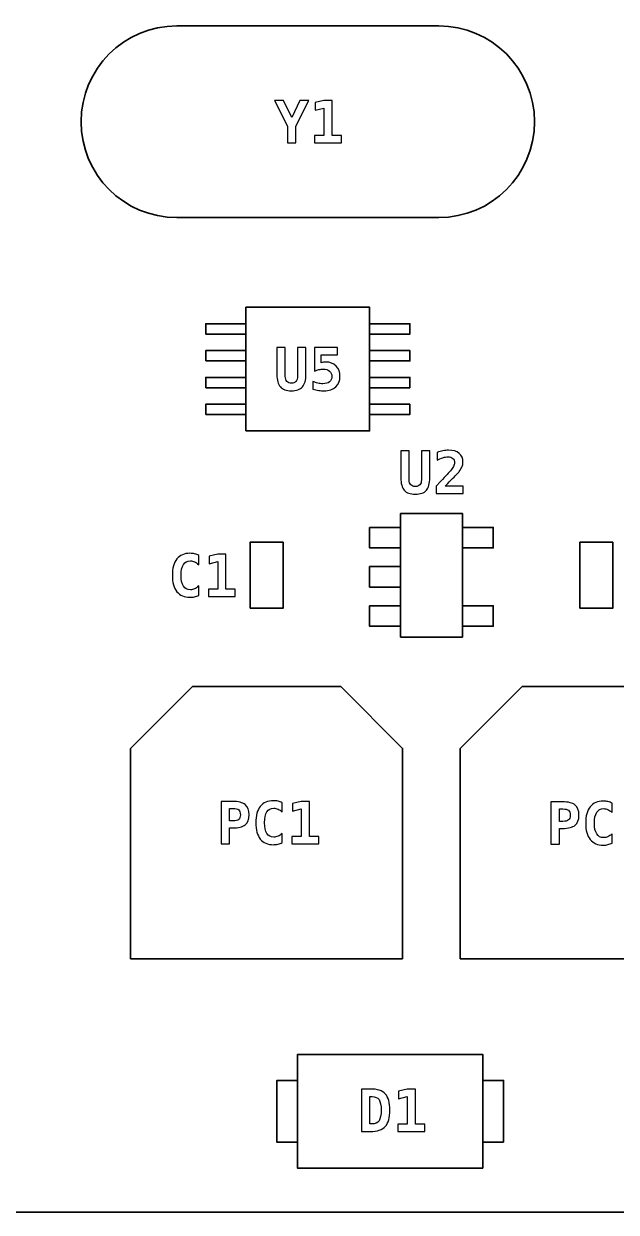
# Model space of a CAD drawing. Header units: centimetres. Extents: x -14.31 to -6.69, y -17.55 to -12.15.
# Drawn here: x -12.397 to -10.959, y -17.546 to -14.664 of the extents above; entities that cross this region are included whole.
import ezdxf

# ---------------------------------------------------------------- set-up
doc = ezdxf.new("R2010")
doc.units = ezdxf.units.CM
doc.header["$MEASUREMENT"] = 0
doc.layers.add('Layer 1', color=7, linetype='Continuous')

msp = doc.modelspace()

# ---------------------------------------------------------------- linework, layer by layer
at = {"layer": 'Layer 1', "color": 7, "lineweight": 35}
for points, knots in [([(-13.60478, -12.19155), (-13.60478, -12.19155), (-13.60478, -17.54618), (-13.60478, -17.54618), (-13.60478, -17.54618), (-13.60478, -17.54618), (-7.00326, -17.54618), (-7.00326, -17.54618), (-7.00326, -17.54618), (-7.00326, -17.54618), (-6.91925, -17.25396), (-6.91925, -17.25396), (-6.91925, -17.25396), (-6.91925, -17.25396), (-6.69233, -17.01606), (-6.69233, -17.01606), (-6.69233, -17.01606), (-6.69233, -17.01606), (-6.69233, -13.6785), (-6.69233, -13.6785), (-6.69233, -13.6785), (-6.69233, -13.6785), (-6.91782, -13.42932), (-6.91782, -13.42932), (-6.91782, -13.42932), (-6.91782, -13.42932), (-6.91782, -12.15382), (-6.91782, -12.15382), (-6.91782, -12.15382), (-6.91782, -12.15382), (-13.60478, -12.19155), (-13.60478, -12.19155)], [0, 0, 0, 0, 0.125, 0.125, 0.125, 0.125, 0.25, 0.25, 0.25, 0.25, 0.375, 0.375, 0.375, 0.375, 0.5, 0.5, 0.5, 0.5, 0.625, 0.625, 0.625, 0.625, 0.75, 0.75, 0.75, 0.75, 0.875, 0.875, 0.875, 0.875, 1, 1, 1, 1]), ([(-12.02517, -15.13394), (-12.15356, -15.13394), (-12.25767, -15.02983), (-12.25767, -14.90144), (-12.25767, -14.90144), (-12.25767, -14.77305), (-12.15356, -14.66894), (-12.02517, -14.66894), (-12.02517, -14.66894), (-12.02517, -14.66894), (-11.39017, -14.66894), (-11.39017, -14.66894), (-11.39017, -14.66894), (-11.26178, -14.66894), (-11.15767, -14.77305), (-11.15767, -14.90144), (-11.15767, -14.90144), (-11.15767, -15.02983), (-11.26178, -15.13394), (-11.39017, -15.13394), (-11.39017, -15.13394), (-11.39017, -15.13394), (-12.02517, -15.13394), (-12.02517, -15.13394)], [0, 0, 0, 0, 0.1666667, 0.1666667, 0.1666667, 0.1666667, 0.3333333, 0.3333333, 0.3333333, 0.3333333, 0.5, 0.5, 0.5, 0.5, 0.6666667, 0.6666667, 0.6666667, 0.6666667, 0.8333333, 0.8333333, 0.8333333, 0.8333333, 1, 1, 1, 1]), ([(-11.85767, -15.65144), (-11.85767, -15.65144), (-11.85767, -15.35144), (-11.85767, -15.35144), (-11.85767, -15.35144), (-11.85767, -15.35144), (-11.55767, -15.35144), (-11.55767, -15.35144), (-11.55767, -15.35144), (-11.55767, -15.35144), (-11.55767, -15.65144), (-11.55767, -15.65144), (-11.55767, -15.65144), (-11.55767, -15.65144), (-11.85767, -15.65144), (-11.85767, -15.65144)], [0, 0, 0, 0, 0.25, 0.25, 0.25, 0.25, 0.5, 0.5, 0.5, 0.5, 0.75, 0.75, 0.75, 0.75, 1, 1, 1, 1]), ([(-11.95517, -15.41644), (-11.95517, -15.41644), (-11.95517, -15.39144), (-11.95517, -15.39144), (-11.95517, -15.39144), (-11.95517, -15.39144), (-11.85767, -15.39144), (-11.85767, -15.39144), (-11.85767, -15.39144), (-11.85767, -15.39144), (-11.85767, -15.41644), (-11.85767, -15.41644), (-11.85767, -15.41644), (-11.85767, -15.41644), (-11.95517, -15.41644), (-11.95517, -15.41644)], [0, 0, 0, 0, 0.25, 0.25, 0.25, 0.25, 0.5, 0.5, 0.5, 0.5, 0.75, 0.75, 0.75, 0.75, 1, 1, 1, 1]), ([(-11.55762, -15.41644), (-11.55762, -15.41644), (-11.55762, -15.39144), (-11.55762, -15.39144), (-11.55762, -15.39144), (-11.55762, -15.39144), (-11.46012, -15.39144), (-11.46012, -15.39144), (-11.46012, -15.39144), (-11.46012, -15.39144), (-11.46012, -15.41644), (-11.46012, -15.41644), (-11.46012, -15.41644), (-11.46012, -15.41644), (-11.55762, -15.41644), (-11.55762, -15.41644)], [0, 0, 0, 0, 0.25, 0.25, 0.25, 0.25, 0.5, 0.5, 0.5, 0.5, 0.75, 0.75, 0.75, 0.75, 1, 1, 1, 1]), ([(-11.95517, -15.48144), (-11.95517, -15.48144), (-11.95517, -15.45644), (-11.95517, -15.45644), (-11.95517, -15.45644), (-11.95517, -15.45644), (-11.85767, -15.45644), (-11.85767, -15.45644), (-11.85767, -15.45644), (-11.85767, -15.45644), (-11.85767, -15.48144), (-11.85767, -15.48144), (-11.85767, -15.48144), (-11.85767, -15.48144), (-11.95517, -15.48144), (-11.95517, -15.48144)], [0, 0, 0, 0, 0.25, 0.25, 0.25, 0.25, 0.5, 0.5, 0.5, 0.5, 0.75, 0.75, 0.75, 0.75, 1, 1, 1, 1]), ([(-11.55762, -15.48144), (-11.55762, -15.48144), (-11.55762, -15.45644), (-11.55762, -15.45644), (-11.55762, -15.45644), (-11.55762, -15.45644), (-11.46012, -15.45644), (-11.46012, -15.45644), (-11.46012, -15.45644), (-11.46012, -15.45644), (-11.46012, -15.48144), (-11.46012, -15.48144), (-11.46012, -15.48144), (-11.46012, -15.48144), (-11.55762, -15.48144), (-11.55762, -15.48144)], [0, 0, 0, 0, 0.25, 0.25, 0.25, 0.25, 0.5, 0.5, 0.5, 0.5, 0.75, 0.75, 0.75, 0.75, 1, 1, 1, 1]), ([(-11.95517, -15.54644), (-11.95517, -15.54644), (-11.95517, -15.52144), (-11.95517, -15.52144), (-11.95517, -15.52144), (-11.95517, -15.52144), (-11.85767, -15.52144), (-11.85767, -15.52144), (-11.85767, -15.52144), (-11.85767, -15.52144), (-11.85767, -15.54644), (-11.85767, -15.54644), (-11.85767, -15.54644), (-11.85767, -15.54644), (-11.95517, -15.54644), (-11.95517, -15.54644)], [0, 0, 0, 0, 0.25, 0.25, 0.25, 0.25, 0.5, 0.5, 0.5, 0.5, 0.75, 0.75, 0.75, 0.75, 1, 1, 1, 1]), ([(-11.55762, -15.54644), (-11.55762, -15.54644), (-11.55762, -15.52144), (-11.55762, -15.52144), (-11.55762, -15.52144), (-11.55762, -15.52144), (-11.46012, -15.52144), (-11.46012, -15.52144), (-11.46012, -15.52144), (-11.46012, -15.52144), (-11.46012, -15.54644), (-11.46012, -15.54644), (-11.46012, -15.54644), (-11.46012, -15.54644), (-11.55762, -15.54644), (-11.55762, -15.54644)], [0, 0, 0, 0, 0.25, 0.25, 0.25, 0.25, 0.5, 0.5, 0.5, 0.5, 0.75, 0.75, 0.75, 0.75, 1, 1, 1, 1]), ([(-11.95517, -15.61144), (-11.95517, -15.61144), (-11.95517, -15.58644), (-11.95517, -15.58644), (-11.95517, -15.58644), (-11.95517, -15.58644), (-11.85767, -15.58644), (-11.85767, -15.58644), (-11.85767, -15.58644), (-11.85767, -15.58644), (-11.85767, -15.61144), (-11.85767, -15.61144), (-11.85767, -15.61144), (-11.85767, -15.61144), (-11.95517, -15.61144), (-11.95517, -15.61144)], [0, 0, 0, 0, 0.25, 0.25, 0.25, 0.25, 0.5, 0.5, 0.5, 0.5, 0.75, 0.75, 0.75, 0.75, 1, 1, 1, 1]), ([(-11.55762, -15.61144), (-11.55762, -15.61144), (-11.55762, -15.58644), (-11.55762, -15.58644), (-11.55762, -15.58644), (-11.55762, -15.58644), (-11.46012, -15.58644), (-11.46012, -15.58644), (-11.46012, -15.58644), (-11.46012, -15.58644), (-11.46012, -15.61144), (-11.46012, -15.61144), (-11.46012, -15.61144), (-11.46012, -15.61144), (-11.55762, -15.61144), (-11.55762, -15.61144)], [0, 0, 0, 0, 0.25, 0.25, 0.25, 0.25, 0.5, 0.5, 0.5, 0.5, 0.75, 0.75, 0.75, 0.75, 1, 1, 1, 1]), ([(-11.48268, -15.85143), (-11.48268, -15.85143), (-11.33268, -15.85143), (-11.33268, -15.85143), (-11.33268, -15.85143), (-11.33268, -15.85143), (-11.33268, -16.15143), (-11.33268, -16.15143), (-11.33268, -16.15143), (-11.33268, -16.15143), (-11.48268, -16.15143), (-11.48268, -16.15143), (-11.48268, -16.15143), (-11.48268, -16.15143), (-11.48268, -15.85143), (-11.48268, -15.85143)], [0, 0, 0, 0, 0.25, 0.25, 0.25, 0.25, 0.5, 0.5, 0.5, 0.5, 0.75, 0.75, 0.75, 0.75, 1, 1, 1, 1]), ([(-11.55768, -15.88518), (-11.55768, -15.88518), (-11.48268, -15.88518), (-11.48268, -15.88518), (-11.48268, -15.88518), (-11.48268, -15.88518), (-11.48268, -15.93518), (-11.48268, -15.93518), (-11.48268, -15.93518), (-11.48268, -15.93518), (-11.55768, -15.93518), (-11.55768, -15.93518), (-11.55768, -15.93518), (-11.55768, -15.93518), (-11.55768, -15.88518), (-11.55768, -15.88518)], [0, 0, 0, 0, 0.25, 0.25, 0.25, 0.25, 0.5, 0.5, 0.5, 0.5, 0.75, 0.75, 0.75, 0.75, 1, 1, 1, 1]), ([(-11.33267, -15.88518), (-11.33267, -15.88518), (-11.25767, -15.88518), (-11.25767, -15.88518), (-11.25767, -15.88518), (-11.25767, -15.88518), (-11.25767, -15.93518), (-11.25767, -15.93518), (-11.25767, -15.93518), (-11.25767, -15.93518), (-11.33267, -15.93518), (-11.33267, -15.93518), (-11.33267, -15.93518), (-11.33267, -15.93518), (-11.33267, -15.88518), (-11.33267, -15.88518)], [0, 0, 0, 0, 0.25, 0.25, 0.25, 0.25, 0.5, 0.5, 0.5, 0.5, 0.75, 0.75, 0.75, 0.75, 1, 1, 1, 1]), ([(-11.84767, -16.08148), (-11.84767, -16.08148), (-11.84767, -15.92148), (-11.84767, -15.92148), (-11.84767, -15.92148), (-11.84767, -15.92148), (-11.76767, -15.92148), (-11.76767, -15.92148), (-11.76767, -15.92148), (-11.76767, -15.92148), (-11.76767, -16.08148), (-11.76767, -16.08148), (-11.76767, -16.08148), (-11.76767, -16.08148), (-11.84767, -16.08148), (-11.84767, -16.08148)], [0, 0, 0, 0, 0.25, 0.25, 0.25, 0.25, 0.5, 0.5, 0.5, 0.5, 0.75, 0.75, 0.75, 0.75, 1, 1, 1, 1]), ([(-11.04767, -16.08148), (-11.04767, -16.08148), (-11.04767, -15.92148), (-11.04767, -15.92148), (-11.04767, -15.92148), (-11.04767, -15.92148), (-10.96767, -15.92148), (-10.96767, -15.92148), (-10.96767, -15.92148), (-10.96767, -15.92148), (-10.96767, -16.08148), (-10.96767, -16.08148), (-10.96767, -16.08148), (-10.96767, -16.08148), (-11.04767, -16.08148), (-11.04767, -16.08148)], [0, 0, 0, 0, 0.25, 0.25, 0.25, 0.25, 0.5, 0.5, 0.5, 0.5, 0.75, 0.75, 0.75, 0.75, 1, 1, 1, 1]), ([(-11.55768, -15.98018), (-11.55768, -15.98018), (-11.48268, -15.98018), (-11.48268, -15.98018), (-11.48268, -15.98018), (-11.48268, -15.98018), (-11.48268, -16.03018), (-11.48268, -16.03018), (-11.48268, -16.03018), (-11.48268, -16.03018), (-11.55768, -16.03018), (-11.55768, -16.03018), (-11.55768, -16.03018), (-11.55768, -16.03018), (-11.55768, -15.98018), (-11.55768, -15.98018)], [0, 0, 0, 0, 0.25, 0.25, 0.25, 0.25, 0.5, 0.5, 0.5, 0.5, 0.75, 0.75, 0.75, 0.75, 1, 1, 1, 1]), ([(-11.55768, -16.07518), (-11.55768, -16.07518), (-11.48268, -16.07518), (-11.48268, -16.07518), (-11.48268, -16.07518), (-11.48268, -16.07518), (-11.48268, -16.12518), (-11.48268, -16.12518), (-11.48268, -16.12518), (-11.48268, -16.12518), (-11.55768, -16.12518), (-11.55768, -16.12518), (-11.55768, -16.12518), (-11.55768, -16.12518), (-11.55768, -16.07518), (-11.55768, -16.07518)], [0, 0, 0, 0, 0.25, 0.25, 0.25, 0.25, 0.5, 0.5, 0.5, 0.5, 0.75, 0.75, 0.75, 0.75, 1, 1, 1, 1]), ([(-11.33267, -16.07518), (-11.33267, -16.07518), (-11.25767, -16.07518), (-11.25767, -16.07518), (-11.25767, -16.07518), (-11.25767, -16.07518), (-11.25767, -16.12518), (-11.25767, -16.12518), (-11.25767, -16.12518), (-11.25767, -16.12518), (-11.33267, -16.12518), (-11.33267, -16.12518), (-11.33267, -16.12518), (-11.33267, -16.12518), (-11.33267, -16.07518), (-11.33267, -16.07518)], [0, 0, 0, 0, 0.25, 0.25, 0.25, 0.25, 0.5, 0.5, 0.5, 0.5, 0.75, 0.75, 0.75, 0.75, 1, 1, 1, 1]), ([(-11.47767, -16.93144), (-11.47767, -16.93144), (-12.13767, -16.93144), (-12.13767, -16.93144), (-12.13767, -16.93144), (-12.13767, -16.93144), (-12.13768, -16.42144), (-12.13768, -16.42144), (-12.13768, -16.42144), (-12.13768, -16.42144), (-11.98767, -16.27144), (-11.98767, -16.27144), (-11.98767, -16.27144), (-11.98767, -16.27144), (-11.62767, -16.27144), (-11.62767, -16.27144), (-11.62767, -16.27144), (-11.62767, -16.27144), (-11.47767, -16.42144), (-11.47767, -16.42144), (-11.47767, -16.42144), (-11.47767, -16.42144), (-11.47767, -16.93144), (-11.47767, -16.93144)], [0, 0, 0, 0, 0.1666667, 0.1666667, 0.1666667, 0.1666667, 0.3333333, 0.3333333, 0.3333333, 0.3333333, 0.5, 0.5, 0.5, 0.5, 0.6666667, 0.6666667, 0.6666667, 0.6666667, 0.8333333, 0.8333333, 0.8333333, 0.8333333, 1, 1, 1, 1]), ([(-10.67767, -16.93144), (-10.67767, -16.93144), (-11.33767, -16.93144), (-11.33767, -16.93144), (-11.33767, -16.93144), (-11.33767, -16.93144), (-11.33768, -16.42144), (-11.33768, -16.42144), (-11.33768, -16.42144), (-11.33768, -16.42144), (-11.18767, -16.27144), (-11.18767, -16.27144), (-11.18767, -16.27144), (-11.18767, -16.27144), (-10.82767, -16.27144), (-10.82767, -16.27144), (-10.82767, -16.27144), (-10.82767, -16.27144), (-10.67767, -16.42144), (-10.67767, -16.42144), (-10.67767, -16.42144), (-10.67767, -16.42144), (-10.67767, -16.93144), (-10.67767, -16.93144)], [0, 0, 0, 0, 0.1666667, 0.1666667, 0.1666667, 0.1666667, 0.3333333, 0.3333333, 0.3333333, 0.3333333, 0.5, 0.5, 0.5, 0.5, 0.6666667, 0.6666667, 0.6666667, 0.6666667, 0.8333333, 0.8333333, 0.8333333, 0.8333333, 1, 1, 1, 1]), ([(-11.28267, -17.43894), (-11.28267, -17.43894), (-11.73267, -17.43894), (-11.73267, -17.43894), (-11.73267, -17.43894), (-11.73267, -17.43894), (-11.73267, -17.16394), (-11.73267, -17.16394), (-11.73267, -17.16394), (-11.73267, -17.16394), (-11.28267, -17.16394), (-11.28267, -17.16394), (-11.28267, -17.16394), (-11.28267, -17.16394), (-11.28267, -17.43894), (-11.28267, -17.43894)], [0, 0, 0, 0, 0.25, 0.25, 0.25, 0.25, 0.5, 0.5, 0.5, 0.5, 0.75, 0.75, 0.75, 0.75, 1, 1, 1, 1]), ([(-11.73267, -17.37644), (-11.73267, -17.37644), (-11.78267, -17.37644), (-11.78267, -17.37644), (-11.78267, -17.37644), (-11.78267, -17.37644), (-11.78267, -17.22644), (-11.78267, -17.22644), (-11.78267, -17.22644), (-11.78267, -17.22644), (-11.73267, -17.22644), (-11.73267, -17.22644), (-11.73267, -17.22644), (-11.73267, -17.22644), (-11.73267, -17.37644), (-11.73267, -17.37644)], [0, 0, 0, 0, 0.25, 0.25, 0.25, 0.25, 0.5, 0.5, 0.5, 0.5, 0.75, 0.75, 0.75, 0.75, 1, 1, 1, 1]), ([(-11.23267, -17.37644), (-11.23267, -17.37644), (-11.28267, -17.37644), (-11.28267, -17.37644), (-11.28267, -17.37644), (-11.28267, -17.37644), (-11.28267, -17.22644), (-11.28267, -17.22644), (-11.28267, -17.22644), (-11.28267, -17.22644), (-11.23267, -17.22644), (-11.23267, -17.22644), (-11.23267, -17.22644), (-11.23267, -17.22644), (-11.23267, -17.37644), (-11.23267, -17.37644)], [0, 0, 0, 0, 0.25, 0.25, 0.25, 0.25, 0.5, 0.5, 0.5, 0.5, 0.75, 0.75, 0.75, 0.75, 1, 1, 1, 1])]:
    msp.add_open_spline(points, degree=3, knots=knots, dxfattribs=at)
at = {"layer": 'Layer 1', "color": 250}
for points, knots in [([(-11.78872, -14.84994), (-11.78872, -14.84994), (-11.7668, -14.84994), (-11.7668, -14.84994), (-11.7668, -14.84994), (-11.7668, -14.84994), (-11.74681, -14.89129), (-11.74681, -14.89129), (-11.74681, -14.89129), (-11.74681, -14.89129), (-11.72677, -14.84994), (-11.72677, -14.84994), (-11.72677, -14.84994), (-11.72677, -14.84994), (-11.70485, -14.84994), (-11.70485, -14.84994), (-11.70485, -14.84994), (-11.70485, -14.84994), (-11.73663, -14.91229), (-11.73663, -14.91229), (-11.73663, -14.91229), (-11.73663, -14.91229), (-11.73663, -14.95281), (-11.73663, -14.95281), (-11.73663, -14.95281), (-11.73663, -14.95281), (-11.75695, -14.95281), (-11.75695, -14.95281), (-11.75695, -14.95281), (-11.75695, -14.95281), (-11.75695, -14.91229), (-11.75695, -14.91229), (-11.75695, -14.91229), (-11.75695, -14.91229), (-11.78872, -14.84994), (-11.78872, -14.84994)], [0, 0, 0, 0, 0.1111111, 0.1111111, 0.1111111, 0.1111111, 0.2222222, 0.2222222, 0.2222222, 0.2222222, 0.3333333, 0.3333333, 0.3333333, 0.3333333, 0.4444444, 0.4444444, 0.4444444, 0.4444444, 0.5555556, 0.5555556, 0.5555556, 0.5555556, 0.6666667, 0.6666667, 0.6666667, 0.6666667, 0.7777778, 0.7777778, 0.7777778, 0.7777778, 0.8888889, 0.8888889, 0.8888889, 0.8888889, 1, 1, 1, 1]), ([(-11.69135, -14.93489), (-11.69135, -14.93489), (-11.66861, -14.93489), (-11.66861, -14.93489), (-11.66861, -14.93489), (-11.66861, -14.93489), (-11.66861, -14.86812), (-11.66861, -14.86812), (-11.66861, -14.86812), (-11.66861, -14.86812), (-11.68975, -14.87337), (-11.68975, -14.87337), (-11.68975, -14.87337), (-11.68975, -14.87337), (-11.68975, -14.85504), (-11.68975, -14.85504), (-11.68975, -14.85504), (-11.68975, -14.85504), (-11.66847, -14.84994), (-11.66847, -14.84994), (-11.66847, -14.84994), (-11.66847, -14.84994), (-11.64883, -14.84994), (-11.64883, -14.84994), (-11.64883, -14.84994), (-11.64883, -14.84994), (-11.64883, -14.93489), (-11.64883, -14.93489), (-11.64883, -14.93489), (-11.64883, -14.93489), (-11.62609, -14.93489), (-11.62609, -14.93489), (-11.62609, -14.93489), (-11.62609, -14.93489), (-11.62609, -14.95281), (-11.62609, -14.95281), (-11.62609, -14.95281), (-11.62609, -14.95281), (-11.69135, -14.95281), (-11.69135, -14.95281), (-11.69135, -14.95281), (-11.69135, -14.95281), (-11.69135, -14.93489), (-11.69135, -14.93489)], [0, 0, 0, 0, 0.0909091, 0.0909091, 0.0909091, 0.0909091, 0.1818182, 0.1818182, 0.1818182, 0.1818182, 0.2727273, 0.2727273, 0.2727273, 0.2727273, 0.3636364, 0.3636364, 0.3636364, 0.3636364, 0.4545455, 0.4545455, 0.4545455, 0.4545455, 0.5454545, 0.5454545, 0.5454545, 0.5454545, 0.6363636, 0.6363636, 0.6363636, 0.6363636, 0.7272727, 0.7272727, 0.7272727, 0.7272727, 0.8181818, 0.8181818, 0.8181818, 0.8181818, 0.9090909, 0.9090909, 0.9090909, 0.9090909, 1, 1, 1, 1]), ([(-11.78259, -15.51409), (-11.78259, -15.51409), (-11.78259, -15.44918), (-11.78259, -15.44918), (-11.78259, -15.44918), (-11.78259, -15.44918), (-11.76227, -15.44918), (-11.76227, -15.44918), (-11.76227, -15.44918), (-11.76227, -15.44918), (-11.76227, -15.51919), (-11.76227, -15.51919), (-11.76227, -15.51919), (-11.76227, -15.52435), (-11.76095, -15.52837), (-11.75834, -15.53128), (-11.75834, -15.53128), (-11.75573, -15.5342), (-11.75208, -15.53566), (-11.74745, -15.53566), (-11.74745, -15.53566), (-11.74282, -15.53566), (-11.73917, -15.5342), (-11.73656, -15.53128), (-11.73656, -15.53128), (-11.73395, -15.52837), (-11.73263, -15.52435), (-11.73263, -15.51919), (-11.73263, -15.51919), (-11.73263, -15.51919), (-11.73263, -15.44918), (-11.73263, -15.44918), (-11.73263, -15.44918), (-11.73263, -15.44918), (-11.71231, -15.44918), (-11.71231, -15.44918), (-11.71231, -15.44918), (-11.71231, -15.44918), (-11.71231, -15.51409), (-11.71231, -15.51409), (-11.71231, -15.51409), (-11.71231, -15.52806), (-11.71509, -15.5382), (-11.72064, -15.54455), (-11.72064, -15.54455), (-11.72621, -15.55087), (-11.73515, -15.55405), (-11.74745, -15.55405), (-11.74745, -15.55405), (-11.7597, -15.55405), (-11.76864, -15.55087), (-11.77421, -15.54455), (-11.77421, -15.54455), (-11.77979, -15.5382), (-11.78259, -15.52806), (-11.78259, -15.51409)], [0, 0, 0, 0, 0.0714286, 0.0714286, 0.0714286, 0.0714286, 0.1428571, 0.1428571, 0.1428571, 0.1428571, 0.2142857, 0.2142857, 0.2142857, 0.2142857, 0.2857143, 0.2857143, 0.2857143, 0.2857143, 0.3571429, 0.3571429, 0.3571429, 0.3571429, 0.4285714, 0.4285714, 0.4285714, 0.4285714, 0.5, 0.5, 0.5, 0.5, 0.5714286, 0.5714286, 0.5714286, 0.5714286, 0.6428571, 0.6428571, 0.6428571, 0.6428571, 0.7142857, 0.7142857, 0.7142857, 0.7142857, 0.7857143, 0.7857143, 0.7857143, 0.7857143, 0.8571429, 0.8571429, 0.8571429, 0.8571429, 0.9285714, 0.9285714, 0.9285714, 0.9285714, 1, 1, 1, 1]), ([(-11.69166, -15.44918), (-11.69166, -15.44918), (-11.63578, -15.44918), (-11.63578, -15.44918), (-11.63578, -15.44918), (-11.63578, -15.44918), (-11.63578, -15.4671), (-11.63578, -15.4671), (-11.63578, -15.4671), (-11.63578, -15.4671), (-11.6752, -15.4671), (-11.6752, -15.4671), (-11.6752, -15.4671), (-11.6752, -15.4671), (-11.6752, -15.48618), (-11.6752, -15.48618), (-11.6752, -15.48618), (-11.67355, -15.48554), (-11.67177, -15.48507), (-11.66988, -15.48476), (-11.66988, -15.48476), (-11.668, -15.48446), (-11.666, -15.48432), (-11.66389, -15.48432), (-11.66389, -15.48432), (-11.6537, -15.48432), (-11.64543, -15.48754), (-11.63908, -15.49396), (-11.63908, -15.49396), (-11.63275, -15.5004), (-11.62957, -15.50875), (-11.62957, -15.51905), (-11.62957, -15.51905), (-11.62957, -15.52985), (-11.63301, -15.53836), (-11.63987, -15.54464), (-11.63987, -15.54464), (-11.64674, -15.55092), (-11.6561, -15.55405), (-11.66796, -15.55405), (-11.66796, -15.55405), (-11.67235, -15.55405), (-11.67682, -15.55367), (-11.68131, -15.55294), (-11.68131, -15.55294), (-11.68581, -15.55221), (-11.69042, -15.55111), (-11.6951, -15.54963), (-11.6951, -15.54963), (-11.6951, -15.54963), (-11.6951, -15.53131), (-11.6951, -15.53131), (-11.6951, -15.53131), (-11.69129, -15.53319), (-11.68736, -15.5346), (-11.68336, -15.53554), (-11.68336, -15.53554), (-11.67934, -15.53648), (-11.67529, -15.53695), (-11.67125, -15.53695), (-11.67125, -15.53695), (-11.6641, -15.53695), (-11.65864, -15.53542), (-11.65493, -15.53237), (-11.65493, -15.53237), (-11.65121, -15.52931), (-11.64935, -15.52489), (-11.64935, -15.51905), (-11.64935, -15.51905), (-11.64935, -15.51367), (-11.65121, -15.50936), (-11.6549, -15.50612), (-11.6549, -15.50612), (-11.6586, -15.5029), (-11.66353, -15.50127), (-11.66967, -15.50127), (-11.66967, -15.50127), (-11.67332, -15.50127), (-11.67694, -15.50172), (-11.68061, -15.50261), (-11.68061, -15.50261), (-11.68425, -15.50351), (-11.68795, -15.50487), (-11.69166, -15.50666), (-11.69166, -15.50666), (-11.69166, -15.50666), (-11.69166, -15.44918), (-11.69166, -15.44918)], [0, 0, 0, 0, 0.0454545, 0.0454545, 0.0454545, 0.0454545, 0.0909091, 0.0909091, 0.0909091, 0.0909091, 0.1363636, 0.1363636, 0.1363636, 0.1363636, 0.1818182, 0.1818182, 0.1818182, 0.1818182, 0.2272727, 0.2272727, 0.2272727, 0.2272727, 0.2727273, 0.2727273, 0.2727273, 0.2727273, 0.3181818, 0.3181818, 0.3181818, 0.3181818, 0.3636364, 0.3636364, 0.3636364, 0.3636364, 0.4090909, 0.4090909, 0.4090909, 0.4090909, 0.4545455, 0.4545455, 0.4545455, 0.4545455, 0.5, 0.5, 0.5, 0.5, 0.5454545, 0.5454545, 0.5454545, 0.5454545, 0.5909091, 0.5909091, 0.5909091, 0.5909091, 0.6363636, 0.6363636, 0.6363636, 0.6363636, 0.6818182, 0.6818182, 0.6818182, 0.6818182, 0.7272727, 0.7272727, 0.7272727, 0.7272727, 0.7727273, 0.7727273, 0.7727273, 0.7727273, 0.8181818, 0.8181818, 0.8181818, 0.8181818, 0.8636364, 0.8636364, 0.8636364, 0.8636364, 0.9090909, 0.9090909, 0.9090909, 0.9090909, 0.9545455, 0.9545455, 0.9545455, 0.9545455, 1, 1, 1, 1]), ([(-11.48196, -15.76484), (-11.48196, -15.76484), (-11.48196, -15.69993), (-11.48196, -15.69993), (-11.48196, -15.69993), (-11.48196, -15.69993), (-11.46164, -15.69993), (-11.46164, -15.69993), (-11.46164, -15.69993), (-11.46164, -15.69993), (-11.46164, -15.76994), (-11.46164, -15.76994), (-11.46164, -15.76994), (-11.46164, -15.7751), (-11.46032, -15.77912), (-11.45771, -15.78203), (-11.45771, -15.78203), (-11.4551, -15.78495), (-11.45145, -15.78641), (-11.44682, -15.78641), (-11.44682, -15.78641), (-11.44219, -15.78641), (-11.43854, -15.78495), (-11.43593, -15.78203), (-11.43593, -15.78203), (-11.43332, -15.77912), (-11.432, -15.7751), (-11.432, -15.76994), (-11.432, -15.76994), (-11.432, -15.76994), (-11.432, -15.69993), (-11.432, -15.69993), (-11.432, -15.69993), (-11.432, -15.69993), (-11.41168, -15.69993), (-11.41168, -15.69993), (-11.41168, -15.69993), (-11.41168, -15.69993), (-11.41168, -15.76484), (-11.41168, -15.76484), (-11.41168, -15.76484), (-11.41168, -15.77881), (-11.41446, -15.78895), (-11.42001, -15.7953), (-11.42001, -15.7953), (-11.42558, -15.80162), (-11.43452, -15.8048), (-11.44682, -15.8048), (-11.44682, -15.8048), (-11.45907, -15.8048), (-11.46801, -15.80162), (-11.47358, -15.7953), (-11.47358, -15.7953), (-11.47916, -15.78895), (-11.48196, -15.77881), (-11.48196, -15.76484)], [0, 0, 0, 0, 0.0714286, 0.0714286, 0.0714286, 0.0714286, 0.1428571, 0.1428571, 0.1428571, 0.1428571, 0.2142857, 0.2142857, 0.2142857, 0.2142857, 0.2857143, 0.2857143, 0.2857143, 0.2857143, 0.3571429, 0.3571429, 0.3571429, 0.3571429, 0.4285714, 0.4285714, 0.4285714, 0.4285714, 0.5, 0.5, 0.5, 0.5, 0.5714286, 0.5714286, 0.5714286, 0.5714286, 0.6428571, 0.6428571, 0.6428571, 0.6428571, 0.7142857, 0.7142857, 0.7142857, 0.7142857, 0.7857143, 0.7857143, 0.7857143, 0.7857143, 0.8571429, 0.8571429, 0.8571429, 0.8571429, 0.9285714, 0.9285714, 0.9285714, 0.9285714, 1, 1, 1, 1]), ([(-11.37443, -15.78488), (-11.37443, -15.78488), (-11.33108, -15.78488), (-11.33108, -15.78488), (-11.33108, -15.78488), (-11.33108, -15.78488), (-11.33108, -15.8028), (-11.33108, -15.8028), (-11.33108, -15.8028), (-11.33108, -15.8028), (-11.39639, -15.8028), (-11.39639, -15.8028), (-11.39639, -15.8028), (-11.39639, -15.8028), (-11.39639, -15.78542), (-11.39639, -15.78542), (-11.39639, -15.78542), (-11.39639, -15.78542), (-11.38536, -15.77373), (-11.38536, -15.77373), (-11.38536, -15.77373), (-11.37229, -15.75981), (-11.36434, -15.75125), (-11.36154, -15.74803), (-11.36154, -15.74803), (-11.35811, -15.74407), (-11.35561, -15.74057), (-11.35411, -15.73751), (-11.35411, -15.73751), (-11.35258, -15.73446), (-11.35183, -15.73145), (-11.35183, -15.72846), (-11.35183, -15.72846), (-11.35183, -15.72387), (-11.35321, -15.72032), (-11.35599, -15.71783), (-11.35599, -15.71783), (-11.35876, -15.71531), (-11.36272, -15.71407), (-11.3678, -15.71407), (-11.3678, -15.71407), (-11.37144, -15.71407), (-11.37551, -15.71479), (-11.38003, -15.71623), (-11.38003, -15.71623), (-11.38456, -15.71769), (-11.38927, -15.71978), (-11.39418, -15.72253), (-11.39418, -15.72253), (-11.39418, -15.72253), (-11.39418, -15.70358), (-11.39418, -15.70358), (-11.39418, -15.70358), (-11.38927, -15.70179), (-11.38447, -15.70042), (-11.37974, -15.69948), (-11.37974, -15.69948), (-11.37504, -15.69854), (-11.37052, -15.69807), (-11.36622, -15.69807), (-11.36622, -15.69807), (-11.35533, -15.69807), (-11.34677, -15.70061), (-11.34056, -15.70569), (-11.34056, -15.70569), (-11.33433, -15.71075), (-11.33123, -15.71769), (-11.33123, -15.72646), (-11.33123, -15.72646), (-11.33123, -15.7305), (-11.33191, -15.73429), (-11.33325, -15.73782), (-11.33325, -15.73782), (-11.33461, -15.74137), (-11.33694, -15.7453), (-11.34026, -15.7496), (-11.34026, -15.7496), (-11.34268, -15.75273), (-11.34936, -15.75976), (-11.36029, -15.7707), (-11.36029, -15.7707), (-11.36622, -15.7766), (-11.37092, -15.78135), (-11.37443, -15.78488)], [0, 0, 0, 0, 0.047619, 0.047619, 0.047619, 0.047619, 0.0952381, 0.0952381, 0.0952381, 0.0952381, 0.1428571, 0.1428571, 0.1428571, 0.1428571, 0.1904762, 0.1904762, 0.1904762, 0.1904762, 0.2380952, 0.2380952, 0.2380952, 0.2380952, 0.2857143, 0.2857143, 0.2857143, 0.2857143, 0.3333333, 0.3333333, 0.3333333, 0.3333333, 0.3809524, 0.3809524, 0.3809524, 0.3809524, 0.4285714, 0.4285714, 0.4285714, 0.4285714, 0.4761905, 0.4761905, 0.4761905, 0.4761905, 0.5238095, 0.5238095, 0.5238095, 0.5238095, 0.5714286, 0.5714286, 0.5714286, 0.5714286, 0.6190476, 0.6190476, 0.6190476, 0.6190476, 0.6666667, 0.6666667, 0.6666667, 0.6666667, 0.7142857, 0.7142857, 0.7142857, 0.7142857, 0.7619048, 0.7619048, 0.7619048, 0.7619048, 0.8095238, 0.8095238, 0.8095238, 0.8095238, 0.8571429, 0.8571429, 0.8571429, 0.8571429, 0.9047619, 0.9047619, 0.9047619, 0.9047619, 0.952381, 0.952381, 0.952381, 0.952381, 1, 1, 1, 1]), ([(-11.9723, -16.04989), (-11.97552, -16.05153), (-11.97888, -16.05278), (-11.98243, -16.0536), (-11.98243, -16.0536), (-11.98596, -16.05443), (-11.98968, -16.05485), (-11.99358, -16.05485), (-11.99358, -16.05485), (-12.00746, -16.05485), (-12.01806, -16.05029), (-12.02535, -16.04114), (-12.02535, -16.04114), (-12.03267, -16.03199), (-12.03631, -16.0188), (-12.03631, -16.00151), (-12.03631, -16.00151), (-12.03631, -15.9842), (-12.03267, -15.97098), (-12.02535, -15.96183), (-12.02535, -15.96183), (-12.01806, -15.95269), (-12.00746, -15.94812), (-11.99358, -15.94812), (-11.99358, -15.94812), (-11.98968, -15.94812), (-11.98594, -15.94855), (-11.98236, -15.94937), (-11.98236, -15.94937), (-11.97876, -15.95019), (-11.97543, -15.95144), (-11.9723, -15.95309), (-11.9723, -15.95309), (-11.9723, -15.95309), (-11.9723, -15.97569), (-11.9723, -15.97569), (-11.9723, -15.97569), (-11.97578, -15.97246), (-11.97919, -15.97011), (-11.98246, -15.96861), (-11.98246, -15.96861), (-11.98575, -15.96713), (-11.98914, -15.96637), (-11.99264, -15.96637), (-11.99264, -15.96637), (-12.00007, -15.96637), (-12.00569, -15.96934), (-12.00948, -15.97524), (-12.00948, -15.97524), (-12.01327, -15.98114), (-12.01517, -15.98989), (-12.01517, -16.00151), (-12.01517, -16.00151), (-12.01517, -16.0131), (-12.01327, -16.02183), (-12.00948, -16.02773), (-12.00948, -16.02773), (-12.00569, -16.03364), (-12.00007, -16.0366), (-11.99264, -16.0366), (-11.99264, -16.0366), (-11.98914, -16.0366), (-11.98575, -16.03585), (-11.98246, -16.03436), (-11.98246, -16.03436), (-11.97919, -16.03286), (-11.97578, -16.03051), (-11.9723, -16.02729), (-11.9723, -16.02729), (-11.9723, -16.02729), (-11.9723, -16.04989), (-11.9723, -16.04989)], [0, 0, 0, 0, 0.0555556, 0.0555556, 0.0555556, 0.0555556, 0.1111111, 0.1111111, 0.1111111, 0.1111111, 0.1666667, 0.1666667, 0.1666667, 0.1666667, 0.2222222, 0.2222222, 0.2222222, 0.2222222, 0.2777778, 0.2777778, 0.2777778, 0.2777778, 0.3333333, 0.3333333, 0.3333333, 0.3333333, 0.3888889, 0.3888889, 0.3888889, 0.3888889, 0.4444444, 0.4444444, 0.4444444, 0.4444444, 0.5, 0.5, 0.5, 0.5, 0.5555556, 0.5555556, 0.5555556, 0.5555556, 0.6111111, 0.6111111, 0.6111111, 0.6111111, 0.6666667, 0.6666667, 0.6666667, 0.6666667, 0.7222222, 0.7222222, 0.7222222, 0.7222222, 0.7777778, 0.7777778, 0.7777778, 0.7777778, 0.8333333, 0.8333333, 0.8333333, 0.8333333, 0.8888889, 0.8888889, 0.8888889, 0.8888889, 0.9444444, 0.9444444, 0.9444444, 0.9444444, 1, 1, 1, 1]), ([(-11.94887, -16.03493), (-11.94887, -16.03493), (-11.92613, -16.03493), (-11.92613, -16.03493), (-11.92613, -16.03493), (-11.92613, -16.03493), (-11.92613, -15.96816), (-11.92613, -15.96816), (-11.92613, -15.96816), (-11.92613, -15.96816), (-11.94727, -15.97341), (-11.94727, -15.97341), (-11.94727, -15.97341), (-11.94727, -15.97341), (-11.94727, -15.95508), (-11.94727, -15.95508), (-11.94727, -15.95508), (-11.94727, -15.95508), (-11.92599, -15.94998), (-11.92599, -15.94998), (-11.92599, -15.94998), (-11.92599, -15.94998), (-11.90635, -15.94998), (-11.90635, -15.94998), (-11.90635, -15.94998), (-11.90635, -15.94998), (-11.90635, -16.03493), (-11.90635, -16.03493), (-11.90635, -16.03493), (-11.90635, -16.03493), (-11.88361, -16.03493), (-11.88361, -16.03493), (-11.88361, -16.03493), (-11.88361, -16.03493), (-11.88361, -16.05285), (-11.88361, -16.05285), (-11.88361, -16.05285), (-11.88361, -16.05285), (-11.94887, -16.05285), (-11.94887, -16.05285), (-11.94887, -16.05285), (-11.94887, -16.05285), (-11.94887, -16.03493), (-11.94887, -16.03493)], [0, 0, 0, 0, 0.0909091, 0.0909091, 0.0909091, 0.0909091, 0.1818182, 0.1818182, 0.1818182, 0.1818182, 0.2727273, 0.2727273, 0.2727273, 0.2727273, 0.3636364, 0.3636364, 0.3636364, 0.3636364, 0.4545455, 0.4545455, 0.4545455, 0.4545455, 0.5454545, 0.5454545, 0.5454545, 0.5454545, 0.6363636, 0.6363636, 0.6363636, 0.6363636, 0.7272727, 0.7272727, 0.7272727, 0.7272727, 0.8181818, 0.8181818, 0.8181818, 0.8181818, 0.9090909, 0.9090909, 0.9090909, 0.9090909, 1, 1, 1, 1]), ([(-11.91807, -16.54994), (-11.91807, -16.54994), (-11.89015, -16.54994), (-11.89015, -16.54994), (-11.89015, -16.54994), (-11.87597, -16.54994), (-11.86576, -16.55246), (-11.85953, -16.55751), (-11.85953, -16.55751), (-11.8533, -16.56257), (-11.85019, -16.57078), (-11.85019, -16.58211), (-11.85019, -16.58211), (-11.85019, -16.59345), (-11.8533, -16.60166), (-11.85953, -16.60671), (-11.85953, -16.60671), (-11.86576, -16.61177), (-11.87597, -16.61429), (-11.89015, -16.61429), (-11.89015, -16.61429), (-11.89015, -16.61429), (-11.89775, -16.61429), (-11.89775, -16.61429), (-11.89775, -16.61429), (-11.89775, -16.61429), (-11.89775, -16.65281), (-11.89775, -16.65281), (-11.89775, -16.65281), (-11.89775, -16.65281), (-11.91807, -16.65281), (-11.91807, -16.65281), (-11.91807, -16.65281), (-11.91807, -16.65281), (-11.91807, -16.54994), (-11.91807, -16.54994)], [0, 0, 0, 0, 0.1111111, 0.1111111, 0.1111111, 0.1111111, 0.2222222, 0.2222222, 0.2222222, 0.2222222, 0.3333333, 0.3333333, 0.3333333, 0.3333333, 0.4444444, 0.4444444, 0.4444444, 0.4444444, 0.5555556, 0.5555556, 0.5555556, 0.5555556, 0.6666667, 0.6666667, 0.6666667, 0.6666667, 0.7777778, 0.7777778, 0.7777778, 0.7777778, 0.8888889, 0.8888889, 0.8888889, 0.8888889, 1, 1, 1, 1]), ([(-11.89775, -16.56704), (-11.89775, -16.56704), (-11.89775, -16.59719), (-11.89775, -16.59719), (-11.89775, -16.59719), (-11.89775, -16.59719), (-11.8894, -16.59719), (-11.8894, -16.59719), (-11.8894, -16.59719), (-11.88274, -16.59719), (-11.87806, -16.59606), (-11.87538, -16.59383), (-11.87538, -16.59383), (-11.87268, -16.59157), (-11.87134, -16.58766), (-11.87134, -16.58211), (-11.87134, -16.58211), (-11.87134, -16.57656), (-11.87268, -16.57266), (-11.87538, -16.5704), (-11.87538, -16.5704), (-11.87806, -16.56817), (-11.88274, -16.56704), (-11.8894, -16.56704), (-11.8894, -16.56704), (-11.8894, -16.56704), (-11.89775, -16.56704), (-11.89775, -16.56704)], [0, 0, 0, 0, 0.1428571, 0.1428571, 0.1428571, 0.1428571, 0.2857143, 0.2857143, 0.2857143, 0.2857143, 0.4285714, 0.4285714, 0.4285714, 0.4285714, 0.5714286, 0.5714286, 0.5714286, 0.5714286, 0.7142857, 0.7142857, 0.7142857, 0.7142857, 0.8571429, 0.8571429, 0.8571429, 0.8571429, 1, 1, 1, 1]), ([(-11.76981, -16.64985), (-11.77303, -16.65149), (-11.77639, -16.65274), (-11.77994, -16.65356), (-11.77994, -16.65356), (-11.78347, -16.65439), (-11.78719, -16.65481), (-11.79109, -16.65481), (-11.79109, -16.65481), (-11.80497, -16.65481), (-11.81557, -16.65025), (-11.82286, -16.6411), (-11.82286, -16.6411), (-11.83018, -16.63195), (-11.83382, -16.61876), (-11.83382, -16.60147), (-11.83382, -16.60147), (-11.83382, -16.58416), (-11.83018, -16.57094), (-11.82286, -16.56179), (-11.82286, -16.56179), (-11.81557, -16.55265), (-11.80497, -16.54808), (-11.79109, -16.54808), (-11.79109, -16.54808), (-11.78719, -16.54808), (-11.78345, -16.54851), (-11.77987, -16.54933), (-11.77987, -16.54933), (-11.77627, -16.55015), (-11.77294, -16.5514), (-11.76981, -16.55305), (-11.76981, -16.55305), (-11.76981, -16.55305), (-11.76981, -16.57565), (-11.76981, -16.57565), (-11.76981, -16.57565), (-11.77329, -16.57242), (-11.7767, -16.57007), (-11.77997, -16.56857), (-11.77997, -16.56857), (-11.78326, -16.56709), (-11.78665, -16.56633), (-11.79015, -16.56633), (-11.79015, -16.56633), (-11.79758, -16.56633), (-11.8032, -16.5693), (-11.80699, -16.5752), (-11.80699, -16.5752), (-11.81078, -16.5811), (-11.81268, -16.58985), (-11.81268, -16.60147), (-11.81268, -16.60147), (-11.81268, -16.61306), (-11.81078, -16.62179), (-11.80699, -16.62769), (-11.80699, -16.62769), (-11.8032, -16.6336), (-11.79758, -16.63656), (-11.79015, -16.63656), (-11.79015, -16.63656), (-11.78665, -16.63656), (-11.78326, -16.63581), (-11.77997, -16.63432), (-11.77997, -16.63432), (-11.7767, -16.63282), (-11.77329, -16.63047), (-11.76981, -16.62725), (-11.76981, -16.62725), (-11.76981, -16.62725), (-11.76981, -16.64985), (-11.76981, -16.64985)], [0, 0, 0, 0, 0.0555556, 0.0555556, 0.0555556, 0.0555556, 0.1111111, 0.1111111, 0.1111111, 0.1111111, 0.1666667, 0.1666667, 0.1666667, 0.1666667, 0.2222222, 0.2222222, 0.2222222, 0.2222222, 0.2777778, 0.2777778, 0.2777778, 0.2777778, 0.3333333, 0.3333333, 0.3333333, 0.3333333, 0.3888889, 0.3888889, 0.3888889, 0.3888889, 0.4444444, 0.4444444, 0.4444444, 0.4444444, 0.5, 0.5, 0.5, 0.5, 0.5555556, 0.5555556, 0.5555556, 0.5555556, 0.6111111, 0.6111111, 0.6111111, 0.6111111, 0.6666667, 0.6666667, 0.6666667, 0.6666667, 0.7222222, 0.7222222, 0.7222222, 0.7222222, 0.7777778, 0.7777778, 0.7777778, 0.7777778, 0.8333333, 0.8333333, 0.8333333, 0.8333333, 0.8888889, 0.8888889, 0.8888889, 0.8888889, 0.9444444, 0.9444444, 0.9444444, 0.9444444, 1, 1, 1, 1]), ([(-11.74638, -16.63489), (-11.74638, -16.63489), (-11.72364, -16.63489), (-11.72364, -16.63489), (-11.72364, -16.63489), (-11.72364, -16.63489), (-11.72364, -16.56812), (-11.72364, -16.56812), (-11.72364, -16.56812), (-11.72364, -16.56812), (-11.74478, -16.57337), (-11.74478, -16.57337), (-11.74478, -16.57337), (-11.74478, -16.57337), (-11.74478, -16.55504), (-11.74478, -16.55504), (-11.74478, -16.55504), (-11.74478, -16.55504), (-11.7235, -16.54994), (-11.7235, -16.54994), (-11.7235, -16.54994), (-11.7235, -16.54994), (-11.70386, -16.54994), (-11.70386, -16.54994), (-11.70386, -16.54994), (-11.70386, -16.54994), (-11.70386, -16.63489), (-11.70386, -16.63489), (-11.70386, -16.63489), (-11.70386, -16.63489), (-11.68112, -16.63489), (-11.68112, -16.63489), (-11.68112, -16.63489), (-11.68112, -16.63489), (-11.68112, -16.65281), (-11.68112, -16.65281), (-11.68112, -16.65281), (-11.68112, -16.65281), (-11.74638, -16.65281), (-11.74638, -16.65281), (-11.74638, -16.65281), (-11.74638, -16.65281), (-11.74638, -16.63489), (-11.74638, -16.63489)], [0, 0, 0, 0, 0.0909091, 0.0909091, 0.0909091, 0.0909091, 0.1818182, 0.1818182, 0.1818182, 0.1818182, 0.2727273, 0.2727273, 0.2727273, 0.2727273, 0.3636364, 0.3636364, 0.3636364, 0.3636364, 0.4545455, 0.4545455, 0.4545455, 0.4545455, 0.5454545, 0.5454545, 0.5454545, 0.5454545, 0.6363636, 0.6363636, 0.6363636, 0.6363636, 0.7272727, 0.7272727, 0.7272727, 0.7272727, 0.8181818, 0.8181818, 0.8181818, 0.8181818, 0.9090909, 0.9090909, 0.9090909, 0.9090909, 1, 1, 1, 1]), ([(-11.11772, -16.55099), (-11.11772, -16.55099), (-11.0898, -16.55099), (-11.0898, -16.55099), (-11.0898, -16.55099), (-11.07562, -16.55099), (-11.06541, -16.55351), (-11.05918, -16.55856), (-11.05918, -16.55856), (-11.05295, -16.56362), (-11.04984, -16.57183), (-11.04984, -16.58316), (-11.04984, -16.58316), (-11.04984, -16.5945), (-11.05295, -16.60271), (-11.05918, -16.60776), (-11.05918, -16.60776), (-11.06541, -16.61282), (-11.07562, -16.61534), (-11.0898, -16.61534), (-11.0898, -16.61534), (-11.0898, -16.61534), (-11.0974, -16.61534), (-11.0974, -16.61534), (-11.0974, -16.61534), (-11.0974, -16.61534), (-11.0974, -16.65386), (-11.0974, -16.65386), (-11.0974, -16.65386), (-11.0974, -16.65386), (-11.11772, -16.65386), (-11.11772, -16.65386), (-11.11772, -16.65386), (-11.11772, -16.65386), (-11.11772, -16.55099), (-11.11772, -16.55099)], [0, 0, 0, 0, 0.1111111, 0.1111111, 0.1111111, 0.1111111, 0.2222222, 0.2222222, 0.2222222, 0.2222222, 0.3333333, 0.3333333, 0.3333333, 0.3333333, 0.4444444, 0.4444444, 0.4444444, 0.4444444, 0.5555556, 0.5555556, 0.5555556, 0.5555556, 0.6666667, 0.6666667, 0.6666667, 0.6666667, 0.7777778, 0.7777778, 0.7777778, 0.7777778, 0.8888889, 0.8888889, 0.8888889, 0.8888889, 1, 1, 1, 1]), ([(-11.0974, -16.56809), (-11.0974, -16.56809), (-11.0974, -16.59824), (-11.0974, -16.59824), (-11.0974, -16.59824), (-11.0974, -16.59824), (-11.08905, -16.59824), (-11.08905, -16.59824), (-11.08905, -16.59824), (-11.08239, -16.59824), (-11.07771, -16.59711), (-11.07503, -16.59488), (-11.07503, -16.59488), (-11.07233, -16.59262), (-11.07099, -16.58871), (-11.07099, -16.58316), (-11.07099, -16.58316), (-11.07099, -16.57761), (-11.07233, -16.57371), (-11.07503, -16.57145), (-11.07503, -16.57145), (-11.07771, -16.56922), (-11.08239, -16.56809), (-11.08905, -16.56809), (-11.08905, -16.56809), (-11.08905, -16.56809), (-11.0974, -16.56809), (-11.0974, -16.56809)], [0, 0, 0, 0, 0.1428571, 0.1428571, 0.1428571, 0.1428571, 0.2857143, 0.2857143, 0.2857143, 0.2857143, 0.4285714, 0.4285714, 0.4285714, 0.4285714, 0.5714286, 0.5714286, 0.5714286, 0.5714286, 0.7142857, 0.7142857, 0.7142857, 0.7142857, 0.8571429, 0.8571429, 0.8571429, 0.8571429, 1, 1, 1, 1]), ([(-10.96946, -16.6509), (-10.97268, -16.65254), (-10.97604, -16.65379), (-10.97959, -16.65461), (-10.97959, -16.65461), (-10.98312, -16.65544), (-10.98684, -16.65586), (-10.99074, -16.65586), (-10.99074, -16.65586), (-11.00462, -16.65586), (-11.01522, -16.6513), (-11.02251, -16.64215), (-11.02251, -16.64215), (-11.02983, -16.633), (-11.03347, -16.61981), (-11.03347, -16.60252), (-11.03347, -16.60252), (-11.03347, -16.58521), (-11.02983, -16.57199), (-11.02251, -16.56284), (-11.02251, -16.56284), (-11.01522, -16.5537), (-11.00462, -16.54913), (-10.99074, -16.54913), (-10.99074, -16.54913), (-10.98684, -16.54913), (-10.9831, -16.54956), (-10.97952, -16.55038), (-10.97952, -16.55038), (-10.97592, -16.5512), (-10.97259, -16.55245), (-10.96946, -16.5541), (-10.96946, -16.5541), (-10.96946, -16.5541), (-10.96946, -16.5767), (-10.96946, -16.5767), (-10.96946, -16.5767), (-10.97294, -16.57347), (-10.97635, -16.57112), (-10.97962, -16.56962), (-10.97962, -16.56962), (-10.98291, -16.56814), (-10.9863, -16.56738), (-10.9898, -16.56738), (-10.9898, -16.56738), (-10.99723, -16.56738), (-11.00285, -16.57035), (-11.00664, -16.57625), (-11.00664, -16.57625), (-11.01043, -16.58215), (-11.01233, -16.5909), (-11.01233, -16.60252), (-11.01233, -16.60252), (-11.01233, -16.61411), (-11.01043, -16.62284), (-11.00664, -16.62874), (-11.00664, -16.62874), (-11.00285, -16.63465), (-10.99723, -16.63761), (-10.9898, -16.63761), (-10.9898, -16.63761), (-10.9863, -16.63761), (-10.98291, -16.63686), (-10.97962, -16.63537), (-10.97962, -16.63537), (-10.97635, -16.63387), (-10.97294, -16.63152), (-10.96946, -16.6283), (-10.96946, -16.6283), (-10.96946, -16.6283), (-10.96946, -16.6509), (-10.96946, -16.6509)], [0, 0, 0, 0, 0.0555556, 0.0555556, 0.0555556, 0.0555556, 0.1111111, 0.1111111, 0.1111111, 0.1111111, 0.1666667, 0.1666667, 0.1666667, 0.1666667, 0.2222222, 0.2222222, 0.2222222, 0.2222222, 0.2777778, 0.2777778, 0.2777778, 0.2777778, 0.3333333, 0.3333333, 0.3333333, 0.3333333, 0.3888889, 0.3888889, 0.3888889, 0.3888889, 0.4444444, 0.4444444, 0.4444444, 0.4444444, 0.5, 0.5, 0.5, 0.5, 0.5555556, 0.5555556, 0.5555556, 0.5555556, 0.6111111, 0.6111111, 0.6111111, 0.6111111, 0.6666667, 0.6666667, 0.6666667, 0.6666667, 0.7222222, 0.7222222, 0.7222222, 0.7222222, 0.7777778, 0.7777778, 0.7777778, 0.7777778, 0.8333333, 0.8333333, 0.8333333, 0.8333333, 0.8888889, 0.8888889, 0.8888889, 0.8888889, 0.9444444, 0.9444444, 0.9444444, 0.9444444, 1, 1, 1, 1]), ([(-11.57767, -17.24734), (-11.57767, -17.24734), (-11.55589, -17.24734), (-11.55589, -17.24734), (-11.55589, -17.24734), (-11.5391, -17.24734), (-11.52699, -17.25134), (-11.5196, -17.25936), (-11.5196, -17.25936), (-11.51219, -17.26738), (-11.5085, -17.28048), (-11.5085, -17.29868), (-11.5085, -17.29868), (-11.5085, -17.31691), (-11.51219, -17.33005), (-11.5196, -17.33812), (-11.5196, -17.33812), (-11.52699, -17.34619), (-11.5391, -17.35021), (-11.55589, -17.35021), (-11.55589, -17.35021), (-11.55589, -17.35021), (-11.57767, -17.35021), (-11.57767, -17.35021), (-11.57767, -17.35021), (-11.57767, -17.35021), (-11.57767, -17.24734), (-11.57767, -17.24734)], [0, 0, 0, 0, 0.1428571, 0.1428571, 0.1428571, 0.1428571, 0.2857143, 0.2857143, 0.2857143, 0.2857143, 0.4285714, 0.4285714, 0.4285714, 0.4285714, 0.5714286, 0.5714286, 0.5714286, 0.5714286, 0.7142857, 0.7142857, 0.7142857, 0.7142857, 0.8571429, 0.8571429, 0.8571429, 0.8571429, 1, 1, 1, 1]), ([(-11.48919, -17.33229), (-11.48919, -17.33229), (-11.46645, -17.33229), (-11.46645, -17.33229), (-11.46645, -17.33229), (-11.46645, -17.33229), (-11.46645, -17.26552), (-11.46645, -17.26552), (-11.46645, -17.26552), (-11.46645, -17.26552), (-11.48759, -17.27077), (-11.48759, -17.27077), (-11.48759, -17.27077), (-11.48759, -17.27077), (-11.48759, -17.25244), (-11.48759, -17.25244), (-11.48759, -17.25244), (-11.48759, -17.25244), (-11.46631, -17.24734), (-11.46631, -17.24734), (-11.46631, -17.24734), (-11.46631, -17.24734), (-11.44667, -17.24734), (-11.44667, -17.24734), (-11.44667, -17.24734), (-11.44667, -17.24734), (-11.44667, -17.33229), (-11.44667, -17.33229), (-11.44667, -17.33229), (-11.44667, -17.33229), (-11.42393, -17.33229), (-11.42393, -17.33229), (-11.42393, -17.33229), (-11.42393, -17.33229), (-11.42393, -17.35021), (-11.42393, -17.35021), (-11.42393, -17.35021), (-11.42393, -17.35021), (-11.48919, -17.35021), (-11.48919, -17.35021), (-11.48919, -17.35021), (-11.48919, -17.35021), (-11.48919, -17.33229), (-11.48919, -17.33229)], [0, 0, 0, 0, 0.0909091, 0.0909091, 0.0909091, 0.0909091, 0.1818182, 0.1818182, 0.1818182, 0.1818182, 0.2727273, 0.2727273, 0.2727273, 0.2727273, 0.3636364, 0.3636364, 0.3636364, 0.3636364, 0.4545455, 0.4545455, 0.4545455, 0.4545455, 0.5454545, 0.5454545, 0.5454545, 0.5454545, 0.6363636, 0.6363636, 0.6363636, 0.6363636, 0.7272727, 0.7272727, 0.7272727, 0.7272727, 0.8181818, 0.8181818, 0.8181818, 0.8181818, 0.9090909, 0.9090909, 0.9090909, 0.9090909, 1, 1, 1, 1]), ([(-11.55735, -17.26566), (-11.55735, -17.26566), (-11.55735, -17.33189), (-11.55735, -17.33189), (-11.55735, -17.33189), (-11.55735, -17.33189), (-11.55185, -17.33189), (-11.55185, -17.33189), (-11.55185, -17.33189), (-11.54385, -17.33189), (-11.53813, -17.32937), (-11.53475, -17.32434), (-11.53475, -17.32434), (-11.53134, -17.31931), (-11.52964, -17.31075), (-11.52964, -17.29868), (-11.52964, -17.29868), (-11.52964, -17.28669), (-11.53134, -17.27817), (-11.53475, -17.27316), (-11.53475, -17.27316), (-11.53813, -17.26815), (-11.54385, -17.26566), (-11.55185, -17.26566), (-11.55185, -17.26566), (-11.55185, -17.26566), (-11.55735, -17.26566), (-11.55735, -17.26566)], [0, 0, 0, 0, 0.1428571, 0.1428571, 0.1428571, 0.1428571, 0.2857143, 0.2857143, 0.2857143, 0.2857143, 0.4285714, 0.4285714, 0.4285714, 0.4285714, 0.5714286, 0.5714286, 0.5714286, 0.5714286, 0.7142857, 0.7142857, 0.7142857, 0.7142857, 0.8571429, 0.8571429, 0.8571429, 0.8571429, 1, 1, 1, 1])]:
    msp.add_open_spline(points, degree=3, knots=knots, dxfattribs=at)

doc.saveas('drawing.dxf')
